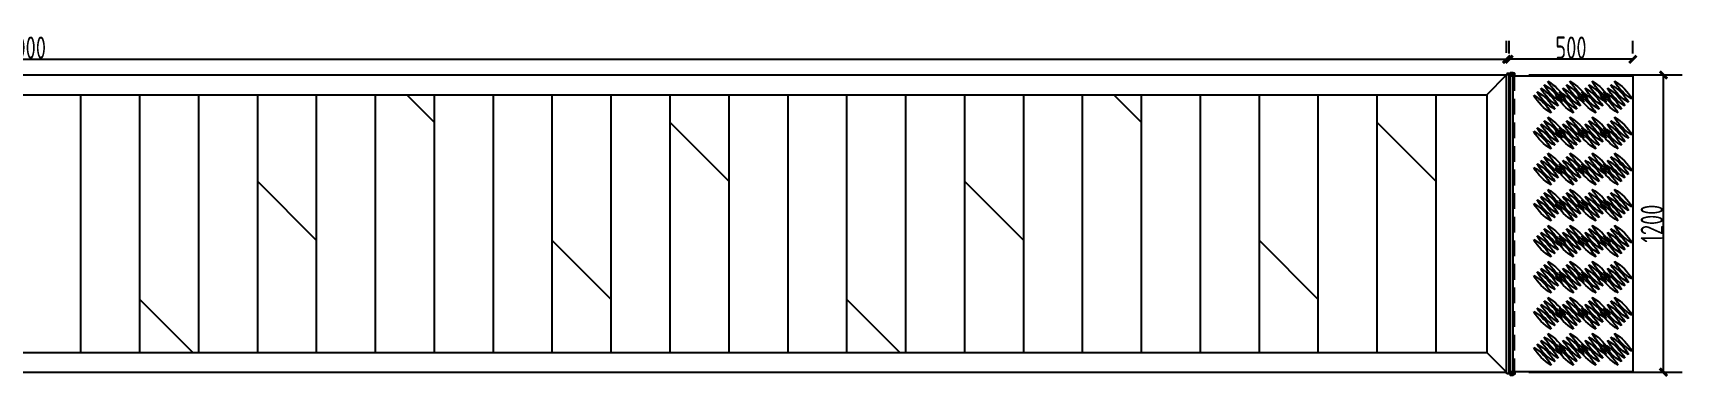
# Model space of a CAD drawing. Header units: millimetres. Extents: x -1871197 to -1180782, y 1281217 to 1543414.
# Drawn here: x -1259608 to -1252944, y 1455213 to 1456602 of the extents above; entities that cross this region are included whole.
import ezdxf

# ---------------------------------------------------------------- set-up
doc = ezdxf.new("R2010")
doc.units = ezdxf.units.MM
doc.header["$LTSCALE"] = 10
doc.linetypes.add('DASHED2', pattern=[9.525, 6.35, -3.175])
doc.layers.get('0').update_dxf_attribs({"linetype": 'CONTINUOUS'})
doc.layers.get('DEFPOINTS').update_dxf_attribs({"linetype": 'CONTINUOUS'})
doc.layers.add('W-STEEL_FRAME钢架', color=3, linetype='CONTINUOUS')
doc.layers.add('木地板', color=32, linetype='CONTINUOUS')
doc.styles.get("Standard").update_dxf_attribs({"font": 'tssdeng.shx', "width": 0.7, "bigfont": 'hztxt.shx'})
doc.dimstyles.new('W__30', dxfattribs={"dimtxt": 90, "dimasz": 30, "dimexe": 75, "dimexo": 90, "dimgap": 2, "dimtad": 1, "dimdec": 0, "dimzin": 0, "dimdsep": 46, "dimtxsty": 'Standard', "dimblk": 'ARCHTICK', "dimcen": 0.09, "dimclrd": 1, "dimclre": 1, "dimclrt": 2, "dimadec": 0, "dimazin": 0, "dimtfac": 1, "dimtdec": 0, "dimtix": 1, "dimtmove": 2, "dimatfit": 3, "dimldrblk": 'ARCHTICK', "dimfxl": 1, "dimtolj": 1, "dimtzin": 0, "dimarcsym": 0})

# ---------------------------------------------------------------- blocks, each defined once
blk = doc.blocks.new('*U66')
at = {"color": 8, "linetype": 'Continuous'}
for p, q in [((-1.3, 2.4), (-2.7, 1.2)), ((0, 1.9), (0, -1.9)), ((-1.3, -2.4), (-2.7, -1.2))]:
    blk.add_line(p, q, dxfattribs=at)
at = {"color": 7, "linetype": 'Continuous'}
for p, q in [((24, 1.9), (0, 1.9)), ((0, 0), (25.6, 0)), ((24, 1.9), (24, 0)), ((25.6, -1.9), (25.6, 0)), ((0, -1.9), (25.6, -1.9))]:
    blk.add_line(p, q, dxfattribs=at)
for centre, radius, start, end in [((-4.1, 0), 3.7, 41.31782, 318.68218), ((-4.1, 0), 1.85, 41.31782, 318.68218), ((0, 3.6), 3.59, 221.31782, 270), ((0, -3.6), 3.59, 90, 138.68218), ((0, 3.6), 1.74, 221.31782, 270), ((0, -3.6), 1.74, 90, 138.68218)]:
    blk.add_arc(centre, radius, start, end, dxfattribs=at)
blk = doc.blocks.new('_ARCHTICK')
at = {"color": 0, "linetype": 'ByBlock', "const_width": 0.4}
blk.add_lwpolyline([(-0.5, -0.5), (0.5, 0.5)], dxfattribs=at)
blk = doc.blocks.new('*D113')
at = {"layer": 'DEFPOINTS', "color": 0, "transparency": 16777216}
for p in [(-1253652.7, 1456495.6), (-1265652.7, 1456432.2), (-1253652.7, 1456432.2)]:
    blk.add_point(p, dxfattribs=at)
at = {"layer": 'W-STEEL_FRAME钢架', "color": 1, "lineweight": -2, "transparency": 16777216}
for p, q in [((-1265652.7, 1456522.2), (-1265652.7, 1456570.6)), ((-1253652.7, 1456522.2), (-1253652.7, 1456570.6)), ((-1265652.7, 1456495.6), (-1253652.7, 1456495.6))]:
    blk.add_line(p, q, dxfattribs=at)
at = {"layer": 'W-STEEL_FRAME钢架', "color": 1, "lineweight": -2, "transparency": 16777216, "xscale": 30, "yscale": 30, "zscale": 30, "rotation": 180}
blk.add_blockref('_ARCHTICK', (-1265652.7, 1456495.6), dxfattribs=at)
at = {"layer": 'W-STEEL_FRAME钢架', "color": 1, "lineweight": -2, "transparency": 16777216, "xscale": 30, "yscale": 30, "zscale": 30}
blk.add_blockref('_ARCHTICK', (-1253652.7, 1456495.6), dxfattribs=at)
at = {"layer": 'W-STEEL_FRAME钢架', "color": 7, "transparency": 16777216, "insert": (-1259652.7, 1456542.6), "char_height": 90, "attachment_point": 5}
blk.add_mtext('\\A1;12000', dxfattribs=at)
blk = doc.blocks.new('*D91')
at = {"layer": 'DEFPOINTS', "color": 0, "transparency": 16777216}
for p in [(-1253652.7, 1456432.2), (-1253018.9, 1456432.2), (-1253652.7, 1455232.2)]:
    blk.add_point(p, dxfattribs=at)
at = {"layer": 'W-STEEL_FRAME钢架', "color": 1, "lineweight": -2, "transparency": 16777216}
for p, q in [((-1253562.7, 1456432.2), (-1252943.9, 1456432.2)), ((-1253018.9, 1455232.2), (-1253018.9, 1456432.2)), ((-1253562.7, 1455232.2), (-1252943.9, 1455232.2))]:
    blk.add_line(p, q, dxfattribs=at)
at = {"layer": 'W-STEEL_FRAME钢架', "color": 1, "lineweight": -2, "transparency": 16777216, "xscale": 30, "yscale": 30, "zscale": 30}
for p, rotation in [((-1253018.9, 1456432.2), 90), ((-1253018.9, 1455232.2), 270)]:
    blk.add_blockref('_ARCHTICK', p, dxfattribs=dict(at, rotation=rotation))
at = {"layer": 'W-STEEL_FRAME钢架', "color": 7, "transparency": 16777216, "insert": (-1253065.9, 1455832.2), "char_height": 90, "attachment_point": 5, "rotation": 90}
blk.add_mtext('\\A1;1200', dxfattribs=at)
blk = doc.blocks.new('*D107')
at = {"layer": 'DEFPOINTS', "color": 0, "transparency": 16777216}
for p in [(-1253642.7, 1456495.6), (-1253642.7, 1456429.2), (-1253142.7, 1456429.2)]:
    blk.add_point(p, dxfattribs=at)
at = {"layer": 'W-STEEL_FRAME钢架', "color": 1, "lineweight": -2, "transparency": 16777216}
for p, q in [((-1253642.7, 1456519.2), (-1253642.7, 1456570.6)), ((-1253142.7, 1456519.2), (-1253142.7, 1456570.6)), ((-1253142.7, 1456495.6), (-1253642.7, 1456495.6))]:
    blk.add_line(p, q, dxfattribs=at)
at = {"layer": 'W-STEEL_FRAME钢架', "color": 1, "lineweight": -2, "transparency": 16777216, "xscale": 30, "yscale": 30, "zscale": 30, "rotation": 180}
blk.add_blockref('_ARCHTICK', (-1253642.7, 1456495.6), dxfattribs=at)
at = {"layer": 'W-STEEL_FRAME钢架', "color": 1, "lineweight": -2, "transparency": 16777216, "xscale": 30, "yscale": 30, "zscale": 30}
blk.add_blockref('_ARCHTICK', (-1253142.7, 1456495.6), dxfattribs=at)
at = {"layer": 'W-STEEL_FRAME钢架', "color": 7, "transparency": 16777216, "insert": (-1253392.7, 1456542.6), "char_height": 90, "attachment_point": 5}
blk.add_mtext('\\A1;500', dxfattribs=at)
blk = doc.blocks.new('*U71')
for centre, start, end in [((175.1, 0), 164.06078, 195.93922), ((-175.1, 0), 344.06078, 15.93922)]:
    blk.add_arc(centre, 182.1, start, end)
blk = doc.blocks.new('*U72')
at = {"color": 0, "linetype": 'ByBlock', "lineweight": -2, "transparency": 16777216}
for p in [(0, 0), (20, 0), (40, 0), (60, 0), (80, 0)]:
    blk.add_blockref('*U71', p, dxfattribs=at)
blk = doc.blocks.new('*U73')
at = {"rotation": 135.0000000003769}
blk.add_blockref('*U72', (28.3, -28.3), dxfattribs=at)

msp = doc.modelspace()

# ---------------------------------------------------------------- hatches: boundary and pattern name
at = {"layer": '木地板', "ltscale": 500}
h = msp.add_hatch(dxfattribs=at)
h.set_pattern_fill('DOLMIT', color=256, scale=300, angle=90, style=0)
h.set_pattern_definition([(90, (-1333708.8, 1431951.56), (-238.1226, 1e-14), []), (135, (-1333708.8, 1431951.56), (-476.245, -476.245), [336.756, -673.512])])
h.paths.add_polyline_path([(-1253732.7, 1455312.2), (-1253732.7, 1456352.2), (-1265572.7, 1456352.2), (-1265572.7, 1455312.2)])

# ---------------------------------------------------------------- linework, layer by layer
at = {"color": 3}
for p, q in [((-1265652.7, 1456432.2), (-1253652.7, 1456432.2)), ((-1253732.7, 1456352.2), (-1253652.7, 1456432.2)), ((-1253652.7, 1455232.2), (-1253652.7, 1456432.2)), ((-1265572.7, 1456352.2), (-1253732.7, 1456352.2)), ((-1265572.7, 1455312.2), (-1253732.7, 1455312.2)), ((-1253732.7, 1455312.2), (-1253652.7, 1455232.2)), ((-1265652.7, 1455232.2), (-1253652.7, 1455232.2))]:
    msp.add_line(p, q, dxfattribs=at)
at = {"linetype": 'DASHED2'}
msp.add_lwpolyline([(-1253622.7, 1455232.2), (-1253642.7, 1455232.2), (-1253642.7, 1456431.2), (-1253622.7, 1456431.2)], close=True, dxfattribs=at)
msp.add_lwpolyline([(-1253142.7, 1455234.2), (-1253642.7, 1455234.2), (-1253642.7, 1456429.2), (-1253142.7, 1456429.2)], close=True)
at = {"color": 4}
msp.add_lwpolyline([(-1253638.7, 1456441.2), (-1253638.7, 1455220.8), (-1253626.7, 1455220.8), (-1253626.7, 1456441.2)], close=True, dxfattribs=at)
at = {"color": 3}
msp.add_lwpolyline([(-1253732.7, 1456352.2), (-1253732.7, 1455312.2)], dxfattribs=at)

# ---------------------------------------------------------------- block references
at = {"rotation": 180}
msp.add_blockref('*U66', (-1253626.7, 1456435.7), dxfattribs=at)
at = {"color": 0, "linetype": 'ByBlock', "lineweight": -2, "transparency": 16777216, "xscale": -1}
for p in [(-1253479.7, 1456343.3), (-1253389.7, 1456343.3), (-1253299.7, 1456343.3), (-1253209.7, 1456343.3), (-1253479.7, 1456197.8), (-1253389.7, 1456197.8), (-1253299.7, 1456197.8), (-1253209.7, 1456197.8), (-1253479.7, 1456052.3), (-1253389.7, 1456052.3), (-1253299.7, 1456052.3), (-1253209.7, 1456052.3), (-1253479.7, 1455906.8), (-1253389.7, 1455906.8), (-1253299.7, 1455906.8), (-1253209.7, 1455906.8), (-1253479.7, 1455761.3), (-1253389.7, 1455761.3), (-1253299.7, 1455761.3), (-1253209.7, 1455761.3), (-1253479.7, 1455615.8), (-1253389.7, 1455615.8), (-1253299.7, 1455615.8), (-1253209.7, 1455615.8), (-1253479.7, 1455470.3), (-1253389.7, 1455470.3), (-1253299.7, 1455470.3), (-1253209.7, 1455470.3), (-1253479.7, 1455324.8), (-1253389.7, 1455324.8), (-1253299.7, 1455324.8), (-1253209.7, 1455324.8)]:
    msp.add_blockref('*U73', p, dxfattribs=at)
at = {"xscale": -1}
msp.add_blockref('*U66', (-1253626.7, 1455227), dxfattribs=at)

# ---------------------------------------------------------------- dimensions: what is measured, and where the dimension line sits
at = {"layer": 'W-STEEL_FRAME钢架'}
dim = msp.add_linear_dim(base=(-1253652.7, 1456495.6), p1=(-1265652.7, 1456432.2), p2=(-1253652.7, 1456432.2), dimstyle='W__30', override={"dimclrt": 7}, dxfattribs=at)
dim.commit()
dim.dimension.update_dxf_attribs({"geometry": '*D113', "text_midpoint": (-1259652.7, 1456542.6)})
dim = msp.add_aligned_dim(p1=(-1253142.7, 1456429.2), p2=(-1253642.7, 1456429.2), distance=-66.4, dimstyle='W__30', override={"dimclrt": 7}, dxfattribs=at)
dim.commit()
dim.dimension.update_dxf_attribs({"geometry": '*D107', "text_midpoint": (-1253392.7, 1456542.6)})
dim = msp.add_linear_dim(base=(-1253018.9, 1456432.2), p1=(-1253652.7, 1455232.2), p2=(-1253652.7, 1456432.2), angle=90, dimstyle='W__30', override={"dimclrt": 7}, dxfattribs=at)
dim.commit()
dim.dimension.update_dxf_attribs({"geometry": '*D91', "text_midpoint": (-1253065.9, 1455832.2)})

doc.saveas('drawing.dxf')
